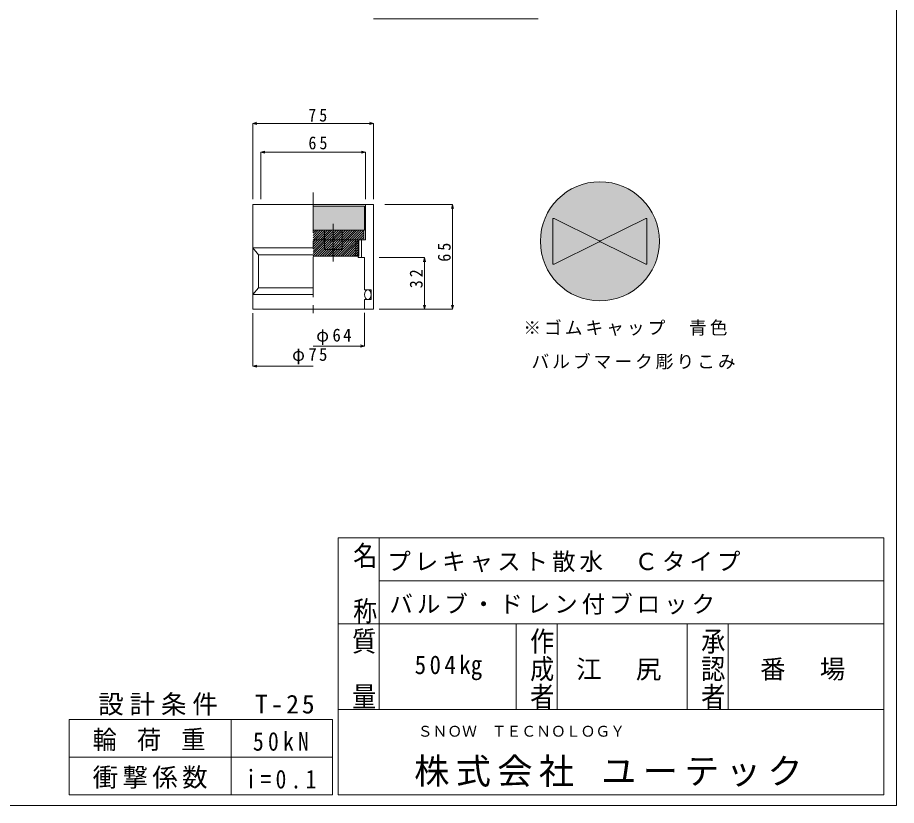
# Model space of a CAD drawing. Units: millimetres on the paper, enlarged 30 times, with parts at other scales. Extents: x -4200 to 7965, y -2940 to 2940.
# Drawn here: x 923 to 4200, y -2940 to -4 of the extents above; entities that cross this region are included whole.
import ezdxf
from ezdxf.enums import TextEntityAlignment as Align

# ---------------------------------------------------------------- set-up
doc = ezdxf.new("R2010")
doc.units = ezdxf.units.MM
doc.header["$LTSCALE"] = 30
doc.linetypes.add('CHAIN1', pattern=[8, 5, -1, 1, -1])
doc.layers.add('0-0_図面枠', color=7, linetype='Continuous')
doc.layers.add('0-1_ブロック', color=7, linetype='Continuous', lineweight=9)
doc.layers.add('3-0', color=4, linetype='Continuous', lineweight=9)
doc.styles.add('@ＭＳ ゴシック', font='')
doc.styles.add('ＭＳ ゴシック', font='')
doc.styles.get('@ＭＳ ゴシック').set_extended_font_data('@MS Gothic')
doc.styles.get('ＭＳ ゴシック').set_extended_font_data('MS Gothic')

msp = doc.modelspace()

# ---------------------------------------------------------------- hatches: boundary and pattern name
at = {"layer": '3-0'}
msp.add_hatch(color=150, dxfattribs=at).paths.add_polyline_path([(3094.24, -1059.35, 1), (3094.24, -615.35, 1)])

# ---------------------------------------------------------------- linework, layer by layer
at = {"layer": '0-1_ブロック', "color": 3, "lineweight": 18}
msp.add_line((2249.77, -7.56), (2864.34, -7.56), dxfattribs=at)
at = {"layer": '0-1_ブロック', "color": 5}
for p, q in [((2117.79, -1942.97), (4153.32, -1942.97)), ((2117.79, -1942.97), (2117.79, -2900.86)), ((2270.83, -1942.97), (2270.83, -2262.97)), ((4153.32, -1942.97), (4153.32, -2900.86)), ((2117.79, -2262.97), (2117.79, -2580.86)), ((2117.79, -2262.97), (4153.32, -2262.97)), ((2270.83, -2262.97), (2270.83, -2580.86)), ((2781.46, -2262.97), (2781.46, -2580.86)), ((2934.49, -2262.97), (2934.49, -2580.86)), ((3419.14, -2262.97), (3419.14, -2580.86)), ((3572.18, -2262.97), (3572.18, -2580.86)), ((2117.79, -2582.97), (4153.32, -2582.97)), ((2117.79, -2900.86), (4153.32, -2900.86))]:
    msp.add_line(p, q, dxfattribs=at)
at = {"layer": '0-1_ブロック', "color": 4}
msp.add_line((2270.83, -2102.97), (4153.32, -2102.97), dxfattribs=at)
at = {"layer": '0-1_ブロック'}
for p, q in [((1718.78, -2619.24), (1718.78, -2900.86)), ((2096.51, -2619.24), (2096.51, -2900.86)), ((1115.3, -2760.05), (2096.51, -2760.05)), ((1115.3, -2900.86), (2096.51, -2900.86))]:
    msp.add_line(p, q, dxfattribs=at)
at = {"layer": '0-1_ブロック', "color": 5}
msp.add_lwpolyline([(-4200, -2940), (4200, -2940), (4200, 2940)], dxfattribs=at)
at = {"layer": '0-1_ブロック'}
msp.add_lwpolyline([(1115.3, -2900.86), (1115.3, -2619.24), (2096.51, -2619.24)], dxfattribs=at)
at = {"layer": '3-0'}
for p, q in [((1799.83, -397.76), (1814.9, -393.72)), ((1799.83, -397.76), (2249.83, -397.76)), ((1799.83, -397.76), (1814.9, -401.79)), ((1799.83, -397.76), (1799.83, -680.49)), ((2249.83, -397.76), (2234.76, -393.72)), ((2249.83, -397.76), (2234.76, -401.79)), ((2249.83, -397.76), (2249.83, -680.49)), ((1829.83, -505.16), (1844.9, -501.13)), ((1829.83, -505.16), (1844.9, -509.2)), ((1829.83, -505.16), (1829.83, -680.49)), ((1829.83, -505.16), (2219.83, -505.16)), ((2219.83, -505.16), (2204.76, -501.13)), ((2219.83, -505.16), (2204.76, -509.2)), ((2219.83, -505.16), (2219.83, -680.49)), ((2544.51, -700.26), (2292.13, -700.26)), ((2544.51, -700.26), (2540.47, -715.32)), ((2544.51, -1090.26), (2544.51, -700.26)), ((2544.51, -700.26), (2548.55, -715.32)), ((2027.16, -796.26), (2024.83, -798.58)), ((2035.64, -796.26), (2024.83, -807.06)), ((2044.13, -796.26), (2024.83, -815.55)), ((2052.61, -796.26), (2024.83, -824.04)), ((2061.1, -796.26), (2024.83, -832.52)), ((2069.58, -796.26), (2024.83, -841.01)), ((2078.07, -796.26), (2024.83, -849.49)), ((2086.55, -796.26), (2024.83, -857.98)), ((2095.04, -796.26), (2024.83, -866.46)), ((2103.52, -796.26), (2024.83, -874.95)), ((2112.01, -796.26), (2024.83, -883.43)), ((2120.49, -796.26), (2024.83, -891.92)), ((2128.98, -796.26), (2032.98, -892.26)), ((2137.47, -796.26), (2041.47, -892.26)), ((2145.95, -796.26), (2049.95, -892.26)), ((2154.44, -796.26), (2058.44, -892.26)), ((2162.92, -796.26), (2066.92, -892.26)), ((2171.41, -796.26), (2075.41, -892.26)), ((2179.89, -796.26), (2083.89, -892.26)), ((2188.38, -796.26), (2092.38, -892.26)), ((2196.86, -796.26), (2100.86, -892.26)), ((2205.35, -796.26), (2109.35, -892.26)), ((2213.83, -796.26), (2117.83, -892.26)), ((2213.83, -804.74), (2126.32, -892.26)), ((2213.83, -813.23), (2134.8, -892.26)), ((2195.83, -839.71), (2143.29, -892.26)), ((2195.83, -848.2), (2151.77, -892.26)), ((2213.83, -821.71), (2203.29, -832.26)), ((2195.83, -856.68), (2160.26, -892.26)), ((2195.83, -865.17), (2168.74, -892.26)), ((2195.83, -873.65), (2177.23, -892.26)), ((2195.83, -882.14), (2185.72, -892.26)), ((2195.83, -890.62), (2194.2, -892.26)), ((2439.95, -898.26), (2271.17, -898.26)), ((2439.95, -898.26), (2435.91, -913.32)), ((2439.95, -1090.26), (2439.95, -898.26)), ((2439.95, -898.26), (2443.99, -913.32)), ((2439.95, -1090.26), (2435.91, -1075.19)), ((2439.95, -1090.26), (2443.99, -1075.19)), ((2544.51, -1090.26), (2540.47, -1075.19)), ((2544.51, -1090.26), (2548.55, -1075.19)), ((1799.83, -1302.72), (1799.83, -1105.82)), ((2216.83, -1227.81), (2216.83, -1103.84)), ((2439.95, -1090.26), (2271.17, -1090.26)), ((2544.51, -1090.26), (2292.13, -1090.26)), ((2216.83, -1227.81), (2201.76, -1231.85)), ((1799.83, -1302.72), (1814.9, -1298.68)), ((1799.83, -1302.72), (2024.83, -1302.72)), ((1799.83, -1302.72), (1814.9, -1306.76))]:
    msp.add_line(p, q, dxfattribs=at)
at = {"layer": '3-0', "linetype": 'CHAIN1'}
for p, q in [((2024.83, -655.26), (2024.83, -1105.26)), ((2099.83, -772.26), (2099.83, -913.26))]:
    msp.add_line(p, q, dxfattribs=at)
at = {"layer": '3-0', "color": 3, "lineweight": 18}
for p, q in [((2249.83, -700.26), (1799.83, -700.26)), ((1799.83, -700.26), (1799.83, -862.26)), ((2219.83, -700.26), (2219.83, -832.26)), ((2249.83, -700.26), (2249.83, -1090.26)), ((2213.83, -796.26), (2213.83, -832.26)), ((2219.83, -832.26), (2024.83, -832.26)), ((2183.83, -832.26), (2183.83, -892.26)), ((2192.83, -832.26), (2192.83, -898.26)), ((2216.83, -832.26), (2192.83, -832.26)), ((2195.83, -832.26), (2195.83, -892.26)), ((2204.83, -832.26), (2204.83, -898.26)), ((1799.83, -862.26), (1820.83, -887.28)), ((1799.83, -862.26), (1799.83, -1036.26)), ((2024.83, -862.26), (1799.83, -862.26)), ((1820.83, -887.28), (1820.83, -1011.23)), ((1820.83, -887.28), (2024.83, -887.28)), ((2195.83, -892.26), (2024.83, -892.26)), ((2216.83, -898.26), (2192.83, -898.26)), ((2216.83, -898.26), (2216.83, -1018.26)), ((1799.83, -964.26), (1799.83, -1090.26)), ((1799.83, -1036.26), (1820.83, -1011.23)), ((1820.83, -1011.23), (2024.83, -1011.23)), ((2024.83, -1036.26), (1799.83, -1036.26)), ((2240.83, -1018.26), (2216.83, -1018.26)), ((2240.83, -1018.26), (2240.83, -1054.26)), ((2240.83, -1024.26), (2240.83, -1054.26)), ((2216.83, -1054.26), (2216.83, -1090.26)), ((2249.83, -1090.26), (1799.83, -1090.26))]:
    msp.add_line(p, q, dxfattribs=at)
at = {"layer": '3-0', "color": 2, "lineweight": 18}
for p, q in [((2216.83, -706.26), (2024.83, -706.26)), ((2216.83, -796.26), (2216.83, -706.26)), ((2216.83, -796.26), (2024.83, -796.26))]:
    msp.add_line(p, q, dxfattribs=at)
at = {"layer": '3-0', "color": 7, "lineweight": 18}
for p, q in [((3088.91, -834.7), (2923.13, -752.52)), ((3099.57, -834.7), (3265.35, -752.52)), ((2918.8, -919.49), (2918.8, -755.2)), ((3269.68, -919.49), (3269.68, -755.2)), ((2066.83, -796.26), (2066.83, -868.26)), ((3088.91, -839.99), (2923.13, -922.18)), ((3099.57, -839.99), (3265.35, -922.18))]:
    msp.add_line(p, q, dxfattribs=at)
msp.add_lwpolyline([(2132.83, -796.26), (2132.83, -868.26), (2066.83, -868.26)], dxfattribs=at)
at = {"layer": '3-0', "color": 3, "lineweight": 18}
msp.add_lwpolyline([(2240.83, -1054.26), (2216.83, -1054.26), (2216.83, -1090.26)], dxfattribs=at)
at = {"layer": '3-0'}
msp.add_lwpolyline([(2024.83, -1227.81), (2216.83, -1227.81), (2201.76, -1223.78)], dxfattribs=at)
at = {"layer": '3-0', "color": 7, "lineweight": 18}
msp.add_circle((3094.24, -837.35), 222, dxfattribs=at)
for centre, radius, start, end in [((2921.8, -755.2), 3, 63.62888, 180), ((3266.68, -755.2), 3, 0, 116.37112), ((3094.24, -823.95), 12, 243.62888, 296.37112), ((3094.24, -850.74), 12, 63.62888, 116.37112), ((2921.8, -919.49), 3, 180, 296.37112), ((3266.68, -919.49), 3, 243.62888, 0)]:
    msp.add_arc(centre, radius, start, end, dxfattribs=at)
msp.add_ellipse((2228.83, -1036.26), major_axis=(0, 18), ratio=0.66, dxfattribs=at)
at = {"layer": '3-0', "color": 150}
msp.add_solid([(2024.83, -706.26), (2216.83, -706.26), (2024.83, -796.26), (2216.83, -796.26)], dxfattribs=at)

# ---------------------------------------------------------------- texts
at = {"layer": '0-0_図面枠', "insert": (2309.25, -2228.72), "char_height": 64.2, "attachment_point": 7, "style": 'ＭＳ ゴシック'}
msp.add_mtext('\\T1.17;バルブ・ドレン付ブロック', dxfattribs=at)
at = {"layer": '0-1_ブロック', "style": '@ＭＳ ゴシック', "width": 1.15}
for s, p in [('名\u3000称', (2165.14, -1956.47)), ('質\u3000量', (2161.57, -2275.19)), ('作成者', (2825.24, -2275.19)), ('承認者', (3462.92, -2275.19))]:
    msp.add_text(s, height=65.75, rotation=270, dxfattribs=at).set_placement(p, align=Align.BOTTOM_LEFT)
at = {"layer": '0-1_ブロック', "style": 'ＭＳ ゴシック'}
msp.add_text('ＳＮＯＷ\u3000ＴＥＣＮＯＬＯＧＹ', height=40.47, dxfattribs=at).set_placement((2414.88, -2695.96), align=Align.BOTTOM_LEFT)
at = {"layer": '0-1_ブロック', "attachment_point": 7, "style": 'ＭＳ ゴシック'}
for s, insert, char_height in [('\\T1.17;プレキャスト散水\u3000Ｃタイプ', (2301.13, -2070.74), 64.2), ('\\T1.3;\\W0.9;504㎏', (2403.51, -2473.59), 69.68), ('\\T1.17;江\u3000尻', (3005.8, -2474.79), 69.68), ('\\T1.17;番\u3000場', (3691.72, -2474.79), 69.68), ('\\T1.23;設計条件\u3000T-25', (1223.55, -2604.94), 69.68), ('\\T1.22;\\W0.95;輪\\~荷\\~重', (1202.72, -2737.16), 69.68), ('\\T1.39;\\W0.85;50kN', (1800.48, -2737.16), 69.68), ('\\T1.18;株式会社\\~ユーテック', (2401.54, -2871.26), 96.3), ('\\T1.17;衝撃係数', (1202.72, -2877.97), 69.68), ('\\T1.39;\\W0.85;i=0.1', (1772.68, -2877.97), 69.68)]:
    msp.add_mtext(s, dxfattribs=dict(at, insert=insert, char_height=char_height))
at = {"layer": '3-0', "color": 7, "char_height": 48.39, "attachment_point": 7, "style": 'ＭＳ ゴシック'}
for s, insert in [('\\T1.38;\\W0.9;75', (2006.83, -391.76)), ('\\T1.38;\\W0.9;65', (2007.43, -495.29)), ('\\T1.17;※ゴムキャップ\u3000青色', (2808.82, -1189.8)), ('\\T1.27;\\W0.95;φ64', (2036.53, -1224.1)), ('\\T1.27;\\W0.95;φ75', (1946.68, -1295.98)), ('\\T1.17;バルブマーク彫りこみ', (2839.31, -1315.15))]:
    msp.add_mtext(s, dxfattribs=dict(at, insert=insert))
at = {"layer": '3-0', "color": 7, "char_height": 48.39, "attachment_point": 7, "rotation": 90, "style": 'ＭＳ ゴシック'}
for s, insert in [('\\T1.38;\\W0.9;65', (2538.51, -913.26)), ('\\T1.38;\\W0.9;32', (2433.95, -1012.26))]:
    msp.add_mtext(s, dxfattribs=dict(at, insert=insert))

doc.saveas('drawing.dxf')
